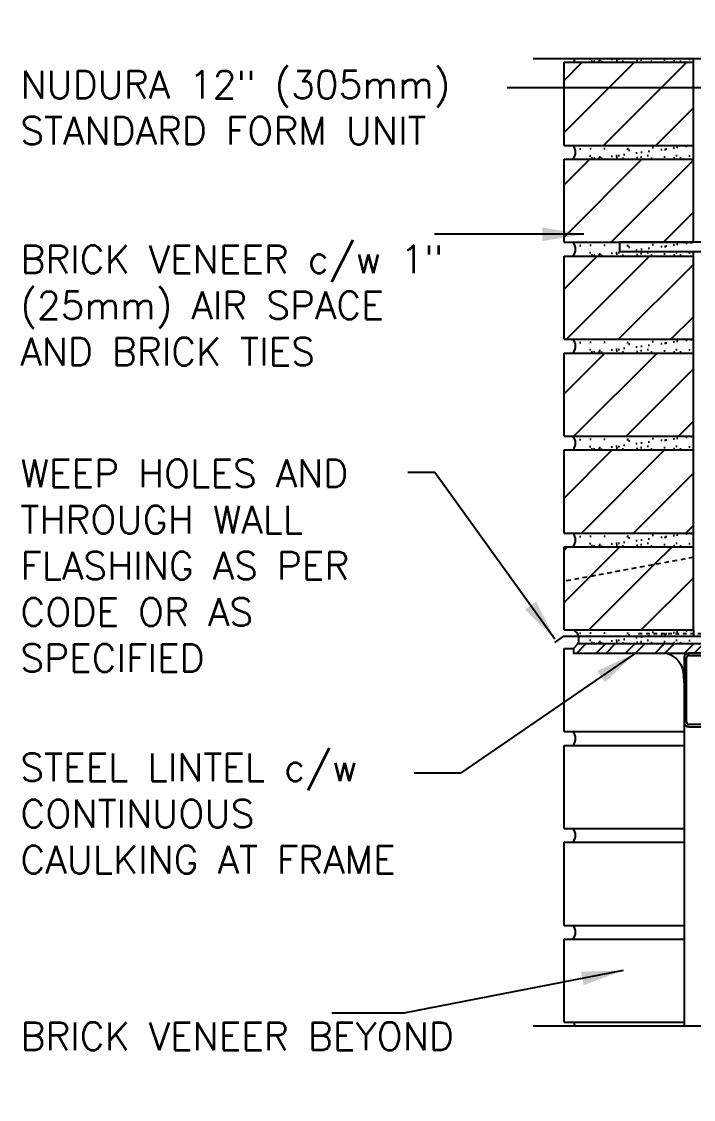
# Model space of a CAD drawing. Header units: inches. Extents: x 175.4 to 228.3, y 137.9 to 224.1.
# Drawn here: x 175.39 to 193.57, y 194.95 to 224.15 of the extents above; entities that cross this region are included whole.
import ezdxf

# ---------------------------------------------------------------- set-up
doc = ezdxf.new("R2010")
doc.units = ezdxf.units.IN
doc.header["$LTSCALE"] = 0.5
doc.header["$MEASUREMENT"] = 0
doc.linetypes.add('DASHED2', pattern=[0.375, 0.25, -0.125])
doc.linetypes.add('HIDDEN2', pattern=[0.1875, 0.125, -0.0625])
for name, color, linetype in [('HATCH', 12, 'Continuous'), ('Hidden2', 12, 'HIDDEN2'), ('LINE18', 9, 'Continuous'), ('line25', 2, 'Continuous'), ('LINE9', 9, 'Continuous'), ('TEXT', 4, 'Continuous')]:
    doc.layers.add(name, color=color, linetype=linetype)
doc.styles.add('DIM', font='romans.shx', dxfattribs={"width": 0.7})
doc.styles.add('ROMANS', font='romans.shx', dxfattribs={"height": 0.75})
doc.dimstyles.new('ext_12', dxfattribs={"dimscale": 12, "dimtxt": 0.09375, "dimasz": 0.09375, "dimexe": 0.09375, "dimexo": 0.0625, "dimgap": 0.0625, "dimtad": 1, "dimdec": 1, "dimzin": 3, "dimdsep": 46, "dimlunit": 4, "dimtxsty": 'DIM', "dimcen": 0.09, "dimdle": 0.09375, "dimclrt": 4, "dimadec": 0, "dimazin": 0, "dimtfac": 1, "dimtdec": 1, "dimtmove": 2, "dimatfit": 3, "dimfxl": 1, "dimfrac": 2, "dimtolj": 1, "dimtzin": 0, "dimarcsym": 0})
pattern_1 = [(45, (73.2842, 29.3974), (-0.707107, 0.707107), [])]

msp = doc.modelspace()

# ---------------------------------------------------------------- hatches: boundary and pattern name
at = {"layer": 'HATCH'}
h = msp.add_hatch(dxfattribs=at)
h.set_pattern_fill('ANSI31', color=256, scale=8, style=0)
h.set_pattern_definition(pattern_1)
h.paths.add_polyline_path([(193.571, 220.792), (193.571, 223.042), (190.071, 223.042), (190.071, 220.792)])
h = msp.add_hatch(dxfattribs=at)
h.set_pattern_fill('AR-SAND', color=256, scale=0.25, style=0)
h.set_pattern_definition([(37.5, (73.2842, 42.52238), (-0.01574834, 0.48170594), [0, -0.38, 0, -0.425, 0, -0.40625]), (7.5, (73.2842, 42.5224), (0.4424442, 0.7055365), [0, -0.205, 0, -0.3425, 0, -0.13125]), (327.5, (72.9767, 42.52238), (0.7785355, 0.0014148), [0, -0.125, 0, -0.45, 0, -0.5875]), (317.5, (72.9767, 42.5224), (0.7515317, 0.2194189), [0, -0.0625, 0, -0.295, 0, -0.3375])])
edge = h.paths.add_edge_path()
edge.add_line((193.571, 223.145), (190.369, 223.145))
edge.add_arc((190.056, 223.23), 0.324, 324.6944, 344.9002, ccw=False)
edge.add_line((190.321, 223.042), (193.571, 223.042))
edge.add_line((193.571, 223.042), (193.571, 223.145))
h = msp.add_hatch(dxfattribs=at)
h.set_pattern_fill('AR-SAND', color=256, scale=0.25, style=0)
h.set_pattern_definition([(37.5, (73.2842, 39.89738), (-0.01574834, 0.48170594), [0, -0.38, 0, -0.425, 0, -0.40625]), (7.5, (73.2842, 39.8974), (0.4424442, 0.7055365), [0, -0.205, 0, -0.3425, 0, -0.13125]), (327.5, (72.9767, 39.89738), (0.7785355, 0.0014148), [0, -0.125, 0, -0.45, 0, -0.5875]), (317.5, (72.9767, 39.8974), (0.7515317, 0.2194189), [0, -0.0625, 0, -0.295, 0, -0.3375])])
h.paths.add_polyline_path([(193.571, 220.792), (190.321, 220.792, -0.318233), (190.321, 220.417), (193.571, 220.417)])
h = msp.add_hatch(dxfattribs=at)
h.set_pattern_fill('ANSI31', color=256, scale=8, style=0)
h.set_pattern_definition(pattern_1)
h.paths.add_polyline_path([(190.071, 218.167), (193.571, 218.167), (193.571, 220.417), (190.071, 220.417)])
h = msp.add_hatch(dxfattribs=at)
h.set_pattern_fill('AR-SAND', color=256, scale=0.25, style=0)
h.set_pattern_definition([(37.5, (73.2842, 37.27238), (-0.01574834, 0.48170594), [0, -0.38, 0, -0.425, 0, -0.40625]), (7.5, (73.2842, 37.2724), (0.4424442, 0.7055365), [0, -0.205, 0, -0.3425, 0, -0.13125]), (327.5, (72.9767, 37.27238), (0.7785355, 0.0014148), [0, -0.125, 0, -0.45, 0, -0.5875]), (317.5, (72.9767, 37.2724), (0.7515317, 0.2194189), [0, -0.0625, 0, -0.295, 0, -0.3375])])
h.paths.add_polyline_path([(193.571, 218.167), (190.321, 218.167, -0.318233), (190.321, 217.792), (193.571, 217.792)])
h = msp.add_hatch(dxfattribs=at)
h.set_pattern_fill('ANSI31', color=256, scale=8, style=0)
h.set_pattern_definition(pattern_1)
h.paths.add_polyline_path([(193.571, 215.542), (193.571, 217.792), (190.071, 217.792), (190.071, 215.542)])
h = msp.add_hatch(dxfattribs=at)
h.set_pattern_fill('AR-CONC', color=256, scale=0.5)
h.set_pattern_definition([(50, (0, 0), (3.5863, -0.31376), [0.375, -4.125]), (355, (0, 0), (-0.693757, 3.76096), [0.3, -3.3]), (100.4514, (0.299, -0.026), (2.892544, 3.4472), [0.3187, -3.50571]), (46.1842, (0, 1), (5.336207, -0.827596), [0.5625, -6.1875]), (96.6356, (0.4447, 0.931), (4.67331, 4.87059), [0.47805, -5.25857]), (351.1842, (0, 1), (4.67331, 4.87059), [0.45, -4.95]), (21, (0.5, 0.75), (2.984535, -2.013094), [0.375, -4.125]), (326, (0.5, 0.75), (1.216577, 3.62575), [0.3, -3.3]), (71.4514, (0.7487, 0.5822), (4.20111, 1.612656), [0.3187, -3.50571]), (37.5, (0, 0), (0.0607993, 1.6644693), [0, -3.26, 0, -3.35, 0, -3.3125]), (7.5, (0, 0), (1.315348, 1.972059), [0, -1.91, 0, -3.185, 0, -1.2625]), (327.5, (-1.115, 0), (2.669112, -0.1127744), [0, -1.25, 0, -3.9, 0, -5.175]), (317.5, (-1.615, 0), (2.91593, 0.500525), [0, -1.625, 0, -2.59, 0, -3.675])])
edge = h.paths.add_edge_path()
edge.add_arc((208.85, 215.794), 0.5, 46.2109, 66.4218)
edge.add_line((209.05, 216.252), (208.96, 216.252))
edge.add_line((208.96, 216.252), (208.96, 216.294))
edge.add_arc((209.1, 216.501), 0.25, 180, 235.9442, ccw=False)
edge.add_line((208.85, 216.501), (208.85, 216.569))
edge.add_arc((208.912, 216.569), 0.0625, 90, 180, ccw=False)
edge.add_line((208.912, 216.631), (208.96, 216.631))
edge.add_line((208.96, 216.631), (208.96, 216.701))
edge.add_line((208.96, 216.701), (208.855, 216.701))
edge.add_arc((208.892, 216.352), 0.352, 96.1291, 141.5331)
edge.add_arc((208.515, 216.62), 0.113, 167.8156, 334.0569, ccw=False)
edge.add_arc((208.03, 216.625), 0.375, 2.9237, 239.8675)
edge.add_arc((207.71, 216.031), 0.3, -152.403, 63.9425, ccw=False)
edge.add_spline(control_points=[(207.444, 215.892), (207.358, 216.059), (207.105, 216.549), (206.91, 217.23), (206.585, 217.36)], knot_values=[0, 0, 0, 0, 0.579211, 1.703896, 1.703896, 1.703896, 1.703896], degree=3, periodic=0)
edge.add_spline(control_points=[(206.585, 217.36), (206.535, 217.38), (206.481, 217.393), (206.424, 217.401)], knot_values=[1.703896, 1.703896, 1.703896, 1.703896, 1.875321, 1.875321, 1.875321, 1.875321], degree=3, periodic=0)
edge.add_arc((206.383, 216.903), 0.5, 85.2926, 251.7937)
edge.add_arc((206.037, 216.278), 0.242, -90, 38.2327, ccw=False)
edge.add_spline(control_points=[(206.037, 216.036), (205.916, 216.034), (205.096, 216.385), (204.851, 216.833), (204.712, 217.113)], knot_values=[0.038125, 0.038125, 0.038125, 0.038125, 0.320663, 1.237398, 1.237398, 1.237398, 1.237398], degree=3, periodic=0)
edge.add_arc((204.258, 216.903), 0.5, 24.819, 224.1875)
edge.add_spline(control_points=[(203.9, 216.554), (204.007, 216.391), (204.367, 216.301), (204.444, 215.805), (203.896, 215.569), (203.492, 215.541), (203.196, 215.52)], knot_values=[0.229407, 0.229407, 0.229407, 0.229407, 0.844432, 1.128849, 1.464331, 2.389004, 2.389004, 2.389004, 2.389004], degree=3, periodic=0)
edge.add_spline(control_points=[(203.196, 215.52), (202.899, 215.541), (202.496, 215.569), (201.947, 215.805), (202.024, 216.301), (202.384, 216.391), (202.492, 216.554)], knot_values=[0.229407, 0.229407, 0.229407, 0.229407, 1.15408, 1.489562, 1.773979, 2.389004, 2.389004, 2.389004, 2.389004], degree=3, periodic=0)
edge.add_arc((202.133, 216.903), 0.5, 315.8125, 515.181)
edge.add_spline(control_points=[(201.679, 217.113), (201.54, 216.833), (201.295, 216.385), (200.475, 216.034), (200.354, 216.036)], knot_values=[0.038125, 0.038125, 0.038125, 0.038125, 0.95486, 1.237398, 1.237398, 1.237398, 1.237398], degree=3, periodic=0)
edge.add_arc((200.354, 216.278), 0.242, 141.7673, 270, ccw=False)
edge.add_arc((200.008, 216.903), 0.5, 288.2063, 454.7074)
edge.add_spline(control_points=[(199.967, 217.401), (199.91, 217.393), (199.856, 217.38), (199.806, 217.36)], knot_values=[1.703896, 1.703896, 1.703896, 1.703896, 1.875321, 1.875321, 1.875321, 1.875321], degree=3, periodic=0)
edge.add_spline(control_points=[(199.806, 217.36), (199.481, 217.23), (199.286, 216.549), (199.033, 216.059), (198.947, 215.892)], knot_values=[0, 0, 0, 0, 1.124685, 1.703896, 1.703896, 1.703896, 1.703896], degree=3, periodic=0)
edge.add_arc((198.682, 216.031), 0.3, 116.0575, 333.0631, ccw=False)
edge.add_arc((198.362, 216.625), 0.375, 300.1325, 537.0763)
edge.add_arc((197.876, 216.62), 0.113, -154.0569, 12.1844, ccw=False)
edge.add_arc((197.499, 216.352), 0.352, 38.4669, 83.8709)
edge.add_line((197.537, 216.701), (197.432, 216.701))
edge.add_line((197.432, 216.701), (197.432, 216.631))
edge.add_line((197.432, 216.631), (197.479, 216.631))
edge.add_arc((197.479, 216.569), 0.0625, 0, 90, ccw=False)
edge.add_line((197.542, 216.569), (197.542, 216.501))
edge.add_arc((197.292, 216.501), 0.25, 304.0558, 360, ccw=False)
edge.add_line((197.432, 216.294), (197.432, 216.252))
edge.add_line((197.432, 216.252), (197.342, 216.252))
edge.add_arc((197.542, 215.794), 0.5, 113.5782, 133.7891)
edge.add_line((197.196, 216.155), (197.196, 214.155))
edge.add_line((197.196, 214.155), (197.196, 212.155))
edge.add_arc((197.542, 212.516), 0.5, 226.2109, 246.4218)
edge.add_line((197.342, 212.058), (197.432, 212.058))
edge.add_line((197.432, 212.058), (197.432, 212.016))
edge.add_arc((197.292, 211.809), 0.25, 0, 55.9442, ccw=False)
edge.add_line((197.542, 211.809), (197.542, 211.741))
edge.add_arc((197.479, 211.741), 0.0625, -90, 0, ccw=False)
edge.add_line((197.479, 211.679), (197.432, 211.679))
edge.add_line((197.432, 211.679), (197.432, 211.609))
edge.add_line((197.432, 211.609), (197.537, 211.609))
edge.add_arc((197.499, 211.958), 0.352, 276.1291, 321.5331)
edge.add_arc((197.876, 211.69), 0.113, -12.1844, 154.0569, ccw=False)
edge.add_arc((198.362, 211.685), 0.375, 182.9237, 419.8675)
edge.add_arc((198.682, 212.279), 0.3, 27.597, 243.9425, ccw=False)
edge.add_spline(control_points=[(198.947, 212.418), (199.033, 212.251), (199.286, 211.761), (199.481, 211.08), (199.806, 210.95)], knot_values=[0, 0, 0, 0, 0.579211, 1.703896, 1.703896, 1.703896, 1.703896], degree=3, periodic=0)
edge.add_spline(control_points=[(199.806, 210.95), (199.856, 210.93), (199.91, 210.917), (199.967, 210.909)], knot_values=[1.703896, 1.703896, 1.703896, 1.703896, 1.875321, 1.875321, 1.875321, 1.875321], degree=3, periodic=0)
edge.add_arc((200.008, 211.407), 0.5, 265.2926, 431.7937)
edge.add_arc((200.354, 212.032), 0.242, 90, 218.2327, ccw=False)
edge.add_spline(control_points=[(200.354, 212.274), (200.475, 212.276), (201.295, 211.925), (201.54, 211.477), (201.679, 211.197)], knot_values=[0.038125, 0.038125, 0.038125, 0.038125, 0.320663, 1.237398, 1.237398, 1.237398, 1.237398], degree=3, periodic=0)
edge.add_arc((202.133, 211.407), 0.5, 204.819, 404.1875)
edge.add_spline(control_points=[(202.492, 211.756), (202.384, 211.919), (202.024, 212.009), (201.947, 212.505), (202.496, 212.741), (202.899, 212.769), (203.196, 212.79)], knot_values=[0.229407, 0.229407, 0.229407, 0.229407, 0.844432, 1.128849, 1.464331, 2.389004, 2.389004, 2.389004, 2.389004], degree=3, periodic=0)
edge.add_spline(control_points=[(203.196, 212.79), (203.492, 212.769), (203.896, 212.741), (204.444, 212.505), (204.367, 212.009), (204.007, 211.919), (203.9, 211.756)], knot_values=[0.229407, 0.229407, 0.229407, 0.229407, 1.15408, 1.489562, 1.773979, 2.389004, 2.389004, 2.389004, 2.389004], degree=3, periodic=0)
edge.add_arc((204.258, 211.407), 0.5, 135.8125, 335.181)
edge.add_spline(control_points=[(204.712, 211.197), (204.851, 211.477), (205.096, 211.925), (205.916, 212.276), (206.037, 212.274)], knot_values=[0.038125, 0.038125, 0.038125, 0.038125, 0.95486, 1.237398, 1.237398, 1.237398, 1.237398], degree=3, periodic=0)
edge.add_arc((206.037, 212.032), 0.242, -38.2327, 90, ccw=False)
edge.add_arc((206.383, 211.407), 0.5, 108.2063, 274.7074)
edge.add_spline(control_points=[(206.424, 210.909), (206.481, 210.917), (206.535, 210.93), (206.585, 210.95)], knot_values=[1.703896, 1.703896, 1.703896, 1.703896, 1.875321, 1.875321, 1.875321, 1.875321], degree=3, periodic=0)
edge.add_spline(control_points=[(206.585, 210.95), (206.91, 211.08), (207.105, 211.761), (207.358, 212.251), (207.444, 212.418)], knot_values=[0, 0, 0, 0, 1.124685, 1.703896, 1.703896, 1.703896, 1.703896], degree=3, periodic=0)
edge.add_arc((207.71, 212.279), 0.3, -63.9425, 153.0631, ccw=False)
edge.add_arc((208.03, 211.685), 0.375, 120.1325, 357.0763)
edge.add_arc((208.515, 211.69), 0.113, 25.9431, 192.1844, ccw=False)
edge.add_arc((208.892, 211.958), 0.352, 218.4669, 263.8709)
edge.add_line((208.855, 211.609), (208.96, 211.609))
edge.add_line((208.96, 211.609), (208.96, 211.679))
edge.add_line((208.96, 211.679), (208.912, 211.679))
edge.add_arc((208.912, 211.741), 0.0625, 180, 270, ccw=False)
edge.add_line((208.85, 211.741), (208.85, 211.809))
edge.add_arc((209.1, 211.809), 0.25, 124.0558, 180, ccw=False)
edge.add_line((208.96, 212.016), (208.96, 212.058))
edge.add_line((208.96, 212.058), (209.05, 212.058))
edge.add_arc((208.85, 212.516), 0.5, 293.5782, 313.7891)
edge.add_line((209.196, 212.155), (209.196, 214.155))
edge.add_line((209.196, 214.155), (209.196, 216.155))
h.paths.add_polyline_path([(209.196, 207.963, 0.088416), (209.05, 208.06), (208.96, 208.06), (208.96, 208.102, -0.249069), (208.85, 208.309), (208.85, 208.376, -0.414214), (208.912, 208.439), (208.96, 208.439), (208.96, 208.509), (208.855, 208.509, -0.155529), (208.679, 208.643, 0.180914), (208.261, 208.954), (206.68, 209.307, 0.054974), (206.354, 209.343), (203.196, 209.343), (200.038, 209.343, 0.054974), (199.711, 209.307), (198.13, 208.954, 0.180914), (197.712, 208.643, -0.155529), (197.537, 208.509), (197.432, 208.509), (197.432, 208.439), (197.479, 208.439, -0.414214), (197.542, 208.376), (197.542, 208.309, -0.249069), (197.432, 208.102), (197.432, 208.06), (197.342, 208.06, 0.088416), (197.196, 207.963), (197.196, 205.155), (200.821, 205.155), (200.821, 205.205), (202.771, 205.205, 0.414214), (202.896, 205.33), (202.896, 205.405, -1), (203.496, 205.405), (203.496, 205.33, 0.414214), (203.621, 205.205), (205.571, 205.205), (205.571, 205.155), (209.196, 205.155)])
h.paths.add_polyline_path([(194.347, 185.296), (191.347, 185.296), (190.159, 185.296), (185.425, 185.14), (185.425, 183.536), (184.425, 182.536), (186.425, 182.536), (185.425, 181.536), (185.425, 179.137), (194.347, 179.43)])
h.paths.add_polyline_path([(221.518, 184.296), (221.518, 185.296), (212.597, 185.296), (212.597, 181.295), (221.518, 181.296), (221.518, 182.296), (222.518, 183.296), (220.518, 183.296)])
h = msp.add_hatch(dxfattribs=at)
h.set_pattern_fill('AR-SAND', color=256, scale=0.25, style=0)
h.set_pattern_definition([(37.5, (73.2842, 34.64738), (-0.01574834, 0.48170594), [0, -0.38, 0, -0.425, 0, -0.40625]), (7.5, (73.2842, 34.6474), (0.4424442, 0.7055365), [0, -0.205, 0, -0.3425, 0, -0.13125]), (327.5, (72.9767, 34.64738), (0.7785355, 0.0014148), [0, -0.125, 0, -0.45, 0, -0.5875]), (317.5, (72.9767, 34.6474), (0.7515317, 0.2194189), [0, -0.0625, 0, -0.295, 0, -0.3375])])
h.paths.add_polyline_path([(193.571, 215.542), (190.321, 215.542, -0.318233), (190.321, 215.167), (193.571, 215.167)])
h = msp.add_hatch(dxfattribs=at)
h.set_pattern_fill('ANSI31', color=256, scale=8, style=0)
h.set_pattern_definition(pattern_1)
h.paths.add_polyline_path([(193.571, 212.917), (193.571, 215.167), (190.071, 215.167), (190.071, 212.917)])
h = msp.add_hatch(dxfattribs=at)
h.set_pattern_fill('AR-SAND', color=256, scale=0.25, style=0)
h.set_pattern_definition([(37.5, (73.2842, 32.02238), (-0.01574834, 0.48170594), [0, -0.38, 0, -0.425, 0, -0.40625]), (7.5, (73.2842, 32.0224), (0.4424442, 0.7055365), [0, -0.205, 0, -0.3425, 0, -0.13125]), (327.5, (72.9767, 32.02238), (0.7785355, 0.0014148), [0, -0.125, 0, -0.45, 0, -0.5875]), (317.5, (72.9767, 32.0224), (0.7515317, 0.2194189), [0, -0.0625, 0, -0.295, 0, -0.3375])])
h.paths.add_polyline_path([(193.571, 212.917), (190.321, 212.917, -0.318233), (190.321, 212.542), (193.571, 212.542)])
h = msp.add_hatch(dxfattribs=at)
h.set_pattern_fill('ANSI31', color=256, scale=8, style=0)
h.set_pattern_definition(pattern_1)
h.paths.add_polyline_path([(190.071, 210.292), (193.571, 210.292), (193.571, 212.542), (190.071, 212.542)])
h = msp.add_hatch(dxfattribs=at)
h.set_pattern_fill('ANSI32', color=256, scale=1.5, style=0)
h.set_pattern_definition([(45, (279.9301, 52.60896), (-0.3977476, 0.3977476), []), (45, (280.19525, 52.60896), (-0.3977476, 0.3977476), [])])
h.paths.add_polyline_path([(194.571, 207.042), (194.571, 211.167), (194.446, 211.167), (194.321, 211.042), (194.321, 207.417, -0.414214), (194.196, 207.292), (190.446, 207.292), (190.321, 207.167), (190.321, 207.042)])
h = msp.add_hatch(dxfattribs=at)
h.set_pattern_fill('AR-SAND', color=256, scale=0.25, style=0)
h.set_pattern_definition([(37.5, (73.2842, 29.39738), (-0.01574834, 0.48170594), [0, -0.38, 0, -0.425, 0, -0.40625]), (7.5, (73.2842, 29.3974), (0.4424442, 0.7055365), [0, -0.205, 0, -0.3425, 0, -0.13125]), (327.5, (72.9767, 29.39738), (0.7785355, 0.0014148), [0, -0.125, 0, -0.45, 0, -0.5875]), (317.5, (72.9767, 29.3974), (0.7515317, 0.2194189), [0, -0.0625, 0, -0.295, 0, -0.3375])])
h.paths.add_polyline_path([(193.571, 209.917), (193.571, 210.292), (190.321, 210.292, -0.318233), (190.321, 209.917)])
h = msp.add_hatch(dxfattribs=at)
h.set_pattern_fill('ANSI31', color=256, scale=8, style=0)
h.set_pattern_definition(pattern_1)
h.paths.add_polyline_path([(190.071, 208.985), (193.571, 209.633), (193.571, 209.917), (190.071, 209.917)])
h = msp.add_hatch(dxfattribs=at)
h.set_pattern_fill('ANSI31', color=256, scale=8, style=0)
h.set_pattern_definition(pattern_1)
h.paths.add_polyline_path([(190.071, 208.985), (190.071, 207.667), (193.571, 207.667), (193.571, 209.633)])
h = msp.add_hatch(dxfattribs=at)
h.set_pattern_fill('AR-SAND', color=256, scale=0.25, style=0)
h.set_pattern_definition([(37.5, (73.2842, 26.77238), (-0.01574834, 0.48170594), [0, -0.38, 0, -0.425, 0, -0.40625]), (7.5, (73.2842, 26.7724), (0.4424442, 0.7055365), [0, -0.205, 0, -0.3425, 0, -0.13125]), (327.5, (72.9767, 26.77238), (0.7785355, 0.0014148), [0, -0.125, 0, -0.45, 0, -0.5875]), (317.5, (72.9767, 26.7724), (0.7515317, 0.2194189), [0, -0.0625, 0, -0.295, 0, -0.3375])])
h.paths.add_polyline_path([(193.571, 207.667), (190.321, 207.667, -0.318233), (190.321, 207.292), (193.571, 207.292)])

# ---------------------------------------------------------------- linework, layer by layer
msp.add_spline([(192.853, 207.042), (193.107, 206.891), (193.321, 206.042)], degree=3, dxfattribs=at)
at = {"layer": 'Hidden2'}
msp.add_line((193.988, 207.561), (191.988, 207.561), dxfattribs=at)
at = {"layer": 'LINE18'}
msp.add_line((193.571, 207.667), (193.571, 207.497), dxfattribs=at)
at = {"layer": 'line25'}
for p, q in [((190.071, 223.042), (193.571, 223.042)), ((190.071, 220.792), (190.071, 223.042)), ((193.571, 218.167), (193.571, 223.145)), ((190.071, 220.792), (193.571, 220.792)), ((190.071, 220.417), (193.571, 220.417)), ((190.071, 218.167), (190.071, 220.417)), ((190.071, 218.167), (193.571, 218.167)), ((190.071, 217.792), (193.571, 217.792)), ((190.071, 215.542), (190.071, 217.792)), ((193.571, 217.792), (193.571, 217.917)), ((193.571, 207.667), (193.571, 217.792)), ((190.071, 215.542), (193.571, 215.542)), ((190.071, 215.167), (193.571, 215.167)), ((190.071, 212.917), (190.071, 215.167)), ((190.071, 212.917), (193.571, 212.917)), ((190.071, 212.542), (193.571, 212.542)), ((190.071, 210.292), (190.071, 212.542)), ((190.071, 210.292), (193.571, 210.292)), ((190.071, 207.667), (190.071, 209.917)), ((190.071, 209.917), (193.571, 209.917)), ((190.071, 207.667), (193.571, 207.667))]:
    msp.add_line(p, q, dxfattribs=at)
at = {"layer": 'line25', "color": 12}
for p, q in [((190.071, 207.167), (190.321, 207.167)), ((190.071, 204.917), (190.071, 207.167)), ((193.321, 205.167), (193.321, 196.944)), ((190.071, 204.917), (193.321, 204.917)), ((190.071, 202.292), (190.071, 204.542)), ((190.071, 204.542), (193.321, 204.542)), ((190.071, 202.292), (193.321, 202.292)), ((190.071, 199.667), (190.071, 201.917)), ((190.071, 201.917), (193.321, 201.917)), ((190.071, 199.667), (193.321, 199.667)), ((190.071, 197.042), (190.071, 199.292)), ((190.071, 199.292), (193.321, 199.292)), ((190.071, 197.042), (193.321, 197.042))]:
    msp.add_line(p, q, dxfattribs=at)
for centre, start in [((190.056, 204.73), 324.6944), ((190.056, 202.105), 324.6944), ((190.056, 199.48), 324.6944), ((190.056, 196.855), 15.9366)]:
    msp.add_arc(centre, 0.324, start, 35.3056, dxfattribs=at)
at = {"layer": 'LINE9', "linetype": 'DASHED2'}
msp.add_line((193.571, 209.633), (190.071, 208.985), dxfattribs=at)
at = {"layer": 'LINE9'}
for p, q in [((194.446, 207.042), (193.446, 207.042)), ((193.321, 206.917), (193.321, 205.167)), ((193.383, 205.167), (193.383, 206.917)), ((193.446, 206.98), (194.446, 206.98)), ((195.196, 205.105), (193.446, 205.105)), ((193.446, 205.042), (195.196, 205.042)), ((189.232, 196.944), (200.366, 196.944))]:
    msp.add_line(p, q, dxfattribs=at)
for points in [[(189.232, 223.145), (200.366, 223.145), (201.366, 224.145), (201.366, 222.145), (202.366, 223.145), (213.501, 223.145)], [(189.821, 207.329), (190.064, 207.497), (194.088, 207.497), (194.088, 211.647), (195.579, 213.138)]]:
    msp.add_lwpolyline(points, dxfattribs=at)
msp.add_lwpolyline([(191.571, 217.917), (194.571, 217.917), (194.571, 220.792), (194.321, 220.792), (194.321, 218.167), (191.571, 218.167)], close=True, dxfattribs=at)
at = {"layer": 'LINE9', "color": 9}
msp.add_lwpolyline([(194.571, 211.167), (194.446, 211.167), (194.321, 211.042), (194.321, 207.417, -0.414214), (194.196, 207.292), (190.446, 207.292), (190.321, 207.167), (190.321, 207.042), (194.571, 207.042)], format="xyb", close=True, dxfattribs=at)
at = {"layer": 'LINE9'}
for centre, radius, start, end in [((190.056, 223.23), 0.324, 324.6944, 344.9002), ((190.056, 220.605), 0.324, 324.6944, 35.3056), ((190.056, 217.98), 0.324, 324.6944, 35.3056), ((190.056, 215.355), 0.324, 324.6944, 35.3056), ((190.056, 212.73), 0.324, 324.6944, 35.3056), ((190.056, 210.105), 0.324, 324.6944, 35.3056), ((190.191, 207.416), 0.283, 334.1833, 62.6866), ((193.446, 206.917), 0.125, 90, 180), ((193.446, 206.917), 0.0625, 90, 180), ((193.446, 205.167), 0.125, 180, 270), ((193.446, 205.167), 0.0625, 180, 270)]:
    msp.add_arc(centre, radius, start, end, dxfattribs=at)

# ---------------------------------------------------------------- texts
at = {"layer": 'TEXT', "char_height": 0.75, "attachment_point": 4, "style": 'ROMANS'}
for s, insert, width in [('NUDURA 12" (305mm) STANDARD FORM UNIT', (175.353, 221.815), 16.08776), ('BRICK VENEER c/w 1" (25mm) AIR SPACE AND BRICK TIES', (175.353, 216.459), 12.54928), ('WEEP HOLES AND THROUGH WALL FLASHING AS PER CODE OR AS SPECIFIED', (175.353, 209.406), 12.54928), ('STEEL LINTEL c/w CONTINUOUS CAULKING AT FRAME', (175.353, 202.694), 12.54928), ('BRICK VENEER BEYOND ', (175.353, 196.665), 11.453)]:
    msp.add_mtext(s, dxfattribs=dict(at, insert=insert, width=width))

# ---------------------------------------------------------------- leaders
at = {"layer": 'TEXT'}
for points, override in [([(196.196, 222.349), (189.176, 222.349), (188.531, 222.349)], {"dimtad": 0}), ([(190.602, 218.383), (188.034, 218.383), (186.566, 218.383)], {"dimtad": 0}), ([(189.821, 207.418), (186.576, 211.928), (185.842, 211.928)], {"dimtad": 0}), ([(192, 207.042), (187.266, 203.792), (186.011, 203.792)], {"dimgap": 0.0625, "dimtad": 0}), ([(191.666, 198.445), (185.736, 197.291), (183.786, 197.291)], {"dimgap": 0.0625, "dimtad": 0})]:
    msp.add_leader(points, dimstyle='ext_12', override=override, dxfattribs=at)

doc.saveas('drawing.dxf')
